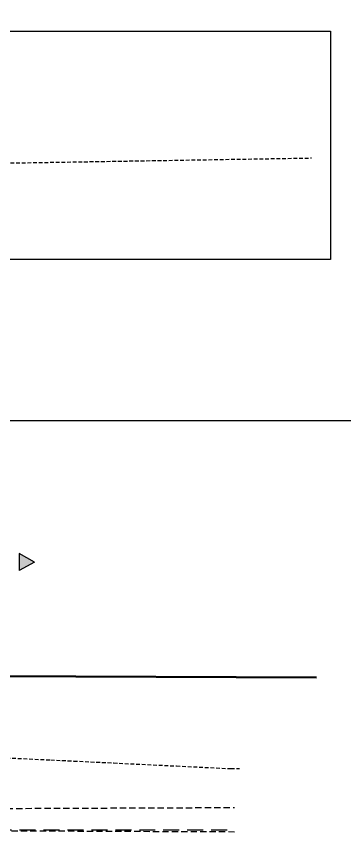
# Model space of a CAD drawing. Header units: centimetres. Extents: x 8495135 to 959133560, y 4530079 to 463453963.
# Drawn here: x 959090109 to 959091414, y 463409540 to 463412781 of the extents above; entities that cross this region are included whole.
import ezdxf

# ---------------------------------------------------------------- set-up
doc = ezdxf.new("R2010")
doc.units = ezdxf.units.CM
doc.header["$LTSCALE"] = 0.1
doc.linetypes.add('DASHED', pattern=[0.75, 0.5, -0.25])
doc.linetypes.add('HIDDEN', pattern=[9.525, 6.35, -3.175])
doc.layers.add('31_VERT_ALIGNM', color=1, linetype='Continuous', lineweight=50)
doc.layers.add('br_hatch', color=9, linetype='Continuous')
doc.layers.add('br_hatch_dark', color=8, linetype='Continuous')

msp = doc.modelspace()

# ---------------------------------------------------------------- hatches: boundary and pattern name
at = {"layer": 'br_hatch_dark', "ltscale": 0.5}
h = msp.add_hatch(color=256, dxfattribs=at)
h.dxf.hatch_style = 1
h.paths.add_polyline_path([(959090119.7, 463410578.28), (959090119.7, 463410645.43), (959090181.19, 463410611.85)])

# ---------------------------------------------------------------- linework, layer by layer
at = {"layer": '31_VERT_ALIGNM'}
msp.add_line((959089555.4, 463410159.34), (959091302.43, 463410153.13), dxfattribs=at)
at = {"layer": 'br_hatch'}
for points in [[(959093579.51, 463415246.18), (959084298.59, 463415246.18), (959084298.59, 463411174.3), (959093579.51, 463411174.3)], [(959088091.12, 463412721.85), (959091357.57, 463412721.85), (959091357.57, 463411813.74), (959088091.12, 463411813.74)]]:
    msp.add_lwpolyline(points, close=True, dxfattribs=at)
at = {"layer": 'br_hatch', "linetype": 'HIDDEN', "ltscale": 100}
msp.add_lwpolyline([(959086007.12, 463409687.38), (959087090.42, 463409602.37), (959089264.42, 463409547.37), (959090976.71, 463409547.37)], dxfattribs=at)
at = {"layer": 'br_hatch_dark', "ltscale": 0.5}
for p, q in [((959090119.7, 463410645.43), (959090119.7, 463410578.28)), ((959090181.19, 463410611.85), (959090119.7, 463410645.43)), ((959090181.19, 463410611.85), (959090119.7, 463410578.28))]:
    msp.add_line(p, q, dxfattribs=at)
at = {"layer": 'br_hatch_dark', "linetype": 'DASHED', "ltscale": 300}
for points in [[(959088246.97, 463412223.49), (959088870.97, 463412091.69), (959089477.97, 463412187.69), (959091281.97, 463412217.69)], [(959087745.42, 463409816.65), (959087995.42, 463409823.45), (959088245.42, 463409830.15), (959088258.32, 463409830.55), (959088495.42, 463409820.45), (959088745.42, 463409809.85), (959088995.42, 463409799.25), (959089245.42, 463409788.65), (959089352.52, 463409784.15), (959089495.42, 463409766.15), (959089563.02, 463409757.65), (959089648.22, 463409790.85), (959089745.42, 463409790.35), (959089901.62, 463409789.55), (959089995.42, 463409833.45), (959090002.42, 463409836.75), (959090245.42, 463409825.45), (959090336.92, 463409821.15), (959090495.42, 463409813.45), (959090745.42, 463409801.35), (959090961.02, 463409790.85), (959090995.42, 463409791.65)]]:
    msp.add_lwpolyline(points, dxfattribs=at)
at = {"layer": 'br_hatch_dark', "linetype": 'DASHED', "ltscale": 500}
for points in [[(959089264.42, 463409627.37), (959089995.42, 463409632.42), (959090976.71, 463409636.39)], [(959089264.42, 463409547.37), (959090976.71, 463409540.23)]]:
    msp.add_lwpolyline(points, dxfattribs=at)

doc.saveas('drawing.dxf')
